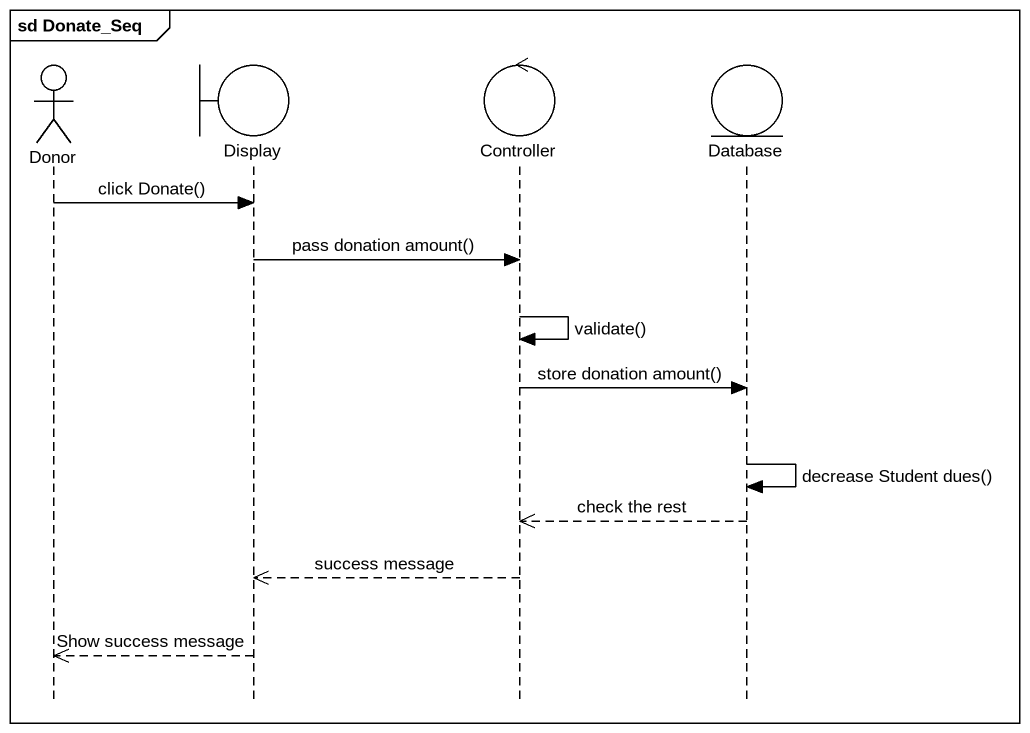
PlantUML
@startuml
mainframe sd Donate_Seq
hide footbox
actor Donor
boundary Display
control Controller
entity "Database" as Database_

Donor -> Display : click Donate()
Display -> Controller : pass donation amount()
Controller -> Controller : validate()
Controller -> Database_ : store donation amount()
Database_ -> Database_ : decrease Student dues()
Database_ -->> Controller : check the rest
Controller -->> Display : success message
Display -->> Donor : Show success message
@enduml
